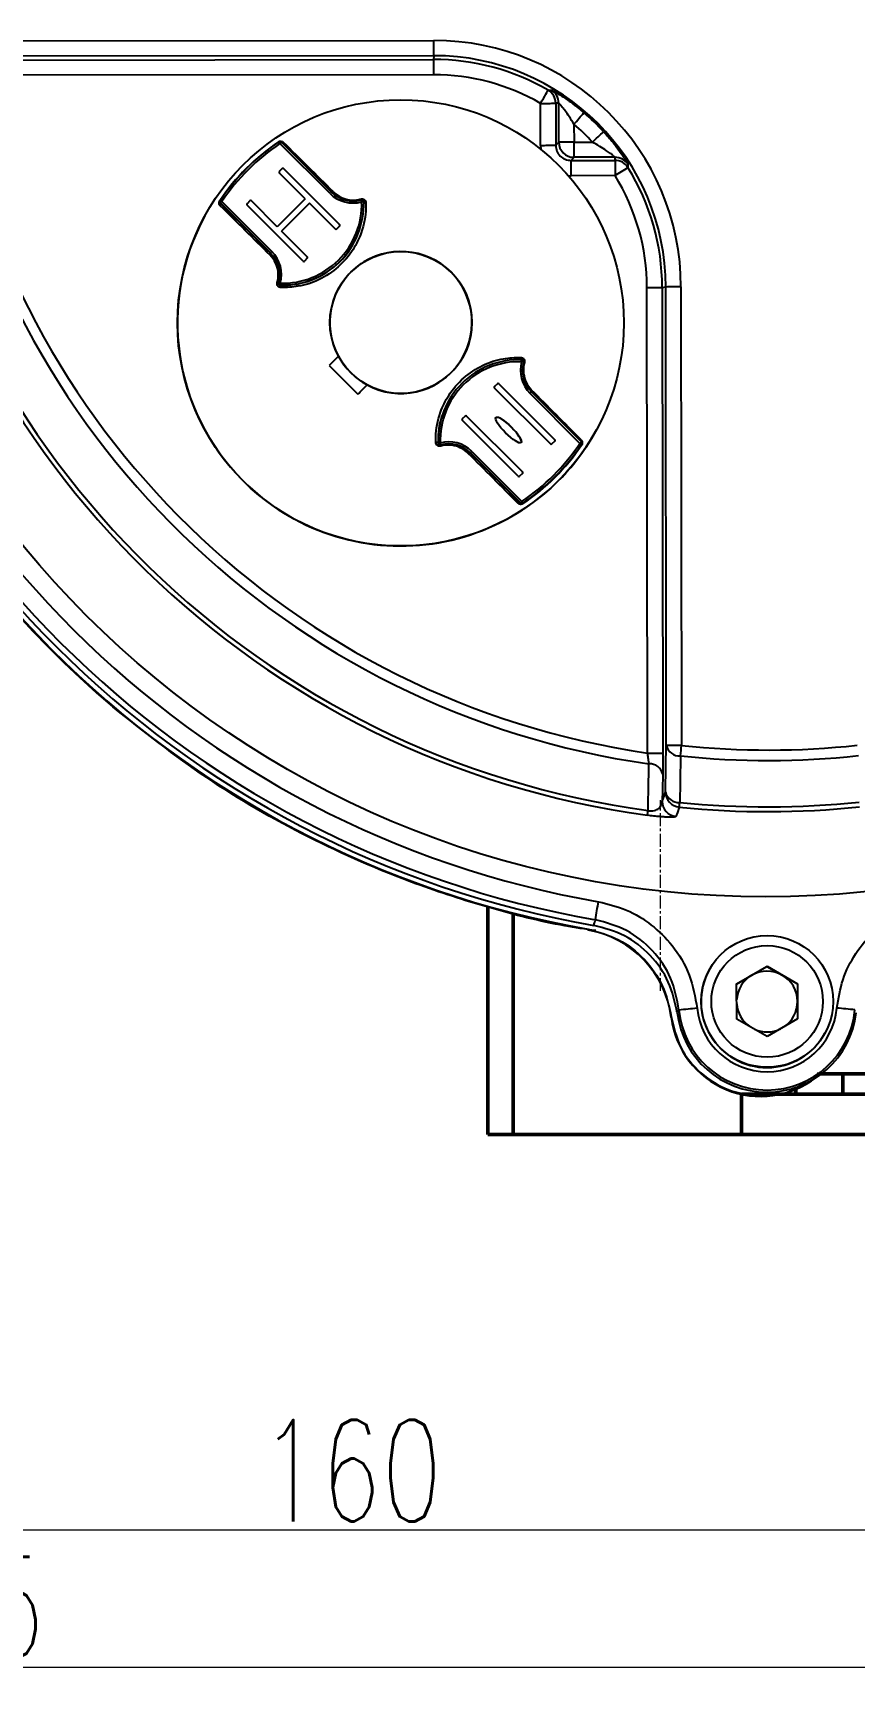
# Model space of a CAD drawing. Header units: millimetres. Extents: x 2462 to 4142, y 835 to 2023.
# Drawn here: x 2954.3 to 3035.3, y 1576.5 to 1739.3 of the extents above; entities that cross this region are included whole.
import ezdxf

# ---------------------------------------------------------------- set-up
doc = ezdxf.new("R2010")
doc.units = ezdxf.units.MM
doc.linetypes.add('CENTERX2', pattern=[20.32, 12.7, -2.54, 2.54, -2.54])
doc.layers.add('标注', color=3, linetype='Continuous', lineweight=13)
doc.styles.add('SLDTEXTSTYLE1', font='txt.shx', dxfattribs={"width": 0.7, "bigfont": 'gbcbig.shx'})
doc.dimstyles.new('SLDDIMSTYLE12$0', dxfattribs={"dimtxt": 12, "dimasz": 10, "dimexe": 0, "dimexo": 0.0625, "dimgap": 0.875, "dimtad": 1, "dimdec": 1, "dimlfac": 1.8, "dimrnd": 1e-09, "dimzin": 12, "dimdsep": 46, "dimtxsty": 'SLDTEXTSTYLE1', "dimcen": 0.09, "dimdle": 8.16, "dimclrd": 3, "dimclre": 3, "dimadec": 0, "dimazin": 3, "dimtfac": 1, "dimtdec": 1, "dimtofl": 0, "dimtmove": 0, "dimatfit": 3, "dimfxl": 0, "dimfrac": 2, "dimtolj": 1, "dimlwd": 5, "dimlwe": 5, "dimarcsym": 0})

# ---------------------------------------------------------------- blocks, each defined once
blk = doc.blocks.new('*D27')
at = {"layer": 'Defpoints', "color": 0, "transparency": 16777216}
for p in [(2825.87, 1725.76), (3069.14, 1591.68), (3069.14, 1578.14)]:
    blk.add_point(p, dxfattribs=at)
at = {"layer": '标注', "color": 3, "lineweight": 5, "transparency": 16777216}
blk.add_line((2825.87, 1725.7), (2825.87, 1578.14), dxfattribs=at)
at = {"layer": '标注', "color": 3, "linetype": 'Continuous', "lineweight": 5, "transparency": 16777216}
for p, q in [((3069.14, 1591.62), (3069.14, 1578.14)), ((2835.87, 1578.14), (3059.14, 1578.14))]:
    blk.add_line(p, q, dxfattribs=at)
at = {"layer": '标注', "color": 3, "transparency": 16777216}
for points in [[(2835.87, 1579.81), (2835.87, 1576.48), (2825.87, 1578.14)], [(3059.14, 1579.81), (3059.14, 1576.48), (3069.14, 1578.14)]]:
    blk.add_solid(points, dxfattribs=at)
at = {"layer": '标注', "color": 0, "transparency": 16777216, "insert": (2946.44, 1584.02), "char_height": 10, "attachment_point": 5, "style": 'SLDTEXTSTYLE1'}
blk.add_mtext('\\A1;245', dxfattribs=at)
blk = doc.blocks.new('*D28')
at = {"layer": 'Defpoints', "color": 0, "transparency": 16777216}
for p in [(3069.18, 1643.32), (2902.09, 1619.41), (2902.09, 1591.63)]:
    blk.add_point(p, dxfattribs=at)
at = {"layer": '标注', "color": 3, "lineweight": 5, "transparency": 16777216}
blk.add_line((3069.18, 1643.26), (3069.18, 1591.63), dxfattribs=at)
at = {"layer": '标注', "color": 3, "linetype": 'Continuous', "lineweight": 5, "transparency": 16777216}
for p, q in [((2902.09, 1619.35), (2902.09, 1591.63)), ((3059.18, 1591.63), (2912.09, 1591.63))]:
    blk.add_line(p, q, dxfattribs=at)
at = {"layer": '标注', "color": 3, "transparency": 16777216}
for points in [[(2912.09, 1593.3), (2912.09, 1589.96), (2902.09, 1591.63)], [(3059.18, 1593.3), (3059.18, 1589.96), (3069.18, 1591.63)]]:
    blk.add_solid(points, dxfattribs=at)
at = {"layer": '标注', "color": 0, "transparency": 16777216, "insert": (2985.64, 1597.51), "char_height": 10, "attachment_point": 5, "style": 'SLDTEXTSTYLE1'}
blk.add_mtext('\\A1;160', dxfattribs=at)

msp = doc.modelspace()

# ---------------------------------------------------------------- linework, layer by layer
at = {"color": 7, "linetype": 'Continuous', "lineweight": 25}
for p, q in [((2946.821, 1738.499), (2993.795, 1738.559)), ((2946.185, 1736.622), (2993.764, 1736.682)), ((2993.795, 1737.054), (2946.82, 1736.994)), ((2993.795, 1737.054), (2993.764, 1736.682)), ((2993.763, 1735.178), (2946.184, 1735.117)), ((3004.324, 1728.213), (3004.318, 1732.352)), ((3005.82, 1732.359), (3005.825, 1728.22)), ((3006.122, 1728.529), (3006.117, 1732.382)), ((3007.621, 1730.293), (3007.623, 1728.535)), ((2978.492, 1728.541), (2978.49, 1728.544)), ((2983.57, 1723.465), (2978.637, 1728.398)), ((2978.778, 1728.539), (2983.711, 1723.606)), ((3005.825, 1728.22), (3006.122, 1728.529)), ((3007.623, 1728.535), (3009.438, 1728.537)), ((2978.857, 1725.915), (2978.574, 1725.632)), ((2978.857, 1725.914), (2978.574, 1725.631)), ((2978.857, 1725.914), (2978.857, 1725.915)), ((2978.998, 1725.914), (2978.999, 1725.915)), ((2984.514, 1720.399), (2978.998, 1725.914)), ((2984.514, 1720.4), (2978.999, 1725.915)), ((3007.623, 1727.031), (3007.326, 1726.723)), ((3007.326, 1726.723), (3011.665, 1726.728)), ((3011.668, 1727.037), (3007.623, 1727.031)), ((2978.574, 1725.631), (2978.574, 1725.632)), ((2981.12, 1722.945), (2978.574, 1725.491)), ((3011.664, 1725.225), (3007.326, 1725.219)), ((2972.734, 1722.766), (2972.713, 1722.727)), ((2972.744, 1722.782), (2972.734, 1722.766)), ((2972.91, 1722.67), (2977.842, 1717.738)), ((2975.675, 1722.732), (2975.392, 1722.449)), ((2975.675, 1722.733), (2975.393, 1722.45)), ((2975.675, 1722.732), (2975.675, 1722.733)), ((2975.816, 1722.732), (2975.817, 1722.733)), ((2978.362, 1720.186), (2975.816, 1722.732)), ((2978.362, 1720.187), (2975.817, 1722.733)), ((2981.12, 1722.945), (2978.362, 1720.187)), ((2981.12, 1722.944), (2978.362, 1720.186)), ((2981.12, 1722.944), (2981.12, 1722.945)), ((2971.233, 1721.258), (2971.232, 1721.256)), ((2972.768, 1722.528), (2972.748, 1722.491)), ((2977.7, 1717.596), (2972.768, 1722.528)), ((2975.392, 1722.449), (2975.393, 1722.45)), ((2980.908, 1716.793), (2975.393, 1722.309)), ((2981.544, 1722.521), (2978.787, 1719.763)), ((2984.09, 1719.975), (2981.544, 1722.521)), ((2978.362, 1720.186), (2978.362, 1720.187)), ((2978.786, 1719.762), (2978.787, 1719.763)), ((2981.332, 1717.217), (2978.786, 1719.762)), ((2981.332, 1717.218), (2978.787, 1719.763)), ((2984.514, 1720.258), (2984.231, 1719.975)), ((2984.514, 1720.399), (2984.514, 1720.4)), ((2985.91, 1718.573), (2985.912, 1718.577)), ((2977.693, 1717.583), (2977.7, 1717.596)), ((2981.332, 1717.076), (2981.049, 1716.793)), ((2981.332, 1717.217), (2981.332, 1717.218)), ((2978.464, 1714.662), (2978.47, 1714.671)), ((2978.656, 1714.418), (2978.652, 1714.409)), ((2984.416, 1714.103), (2984.415, 1714.1)), ((3014.875, 1668.278), (3014.816, 1714.179)), ((3016.318, 1714.185), (3016.665, 1714.243)), ((3016.318, 1714.185), (3016.377, 1668.285)), ((3016.722, 1669.027), (3016.665, 1714.243)), ((3018.167, 1714.249), (3018.225, 1669.034)), ((2984.4, 1707.412), (2983.484, 1706.496)), ((2984.399, 1707.413), (2984.401, 1707.416)), ((2996.699, 1707.384), (2996.701, 1707.387)), ((3000.07, 1704.701), (2999.787, 1704.418)), ((3000.071, 1704.702), (2999.788, 1704.419)), ((3000.07, 1704.701), (3000.071, 1704.702)), ((3000.211, 1704.701), (3000.212, 1704.702)), ((3005.727, 1699.185), (3000.211, 1704.701)), ((3005.727, 1699.186), (3000.212, 1704.702)), ((2999.787, 1704.418), (2999.788, 1704.419)), ((3005.303, 1698.762), (2999.788, 1704.278)), ((3008.21, 1698.825), (3003.278, 1703.757)), ((3003.419, 1703.898), (3008.351, 1698.966)), ((2995.207, 1702.917), (2995.205, 1702.914)), ((2996.888, 1701.519), (2996.605, 1701.236)), ((2996.889, 1701.52), (2996.606, 1701.237)), ((2996.888, 1701.519), (2996.889, 1701.52)), ((3002.545, 1696.004), (2997.03, 1701.52)), ((2997.03, 1701.519), (2997.03, 1701.52)), ((3002.545, 1696.003), (2997.03, 1701.519)), ((2996.605, 1701.236), (2996.606, 1701.237)), ((3002.121, 1695.58), (2996.606, 1701.096)), ((3009.84, 1700.151), (3009.841, 1700.152)), ((2994.226, 1698.835), (2994.23, 1698.844)), ((2994.484, 1698.657), (2994.479, 1698.647)), ((3005.727, 1699.045), (3005.445, 1698.762)), ((3005.727, 1699.185), (3005.727, 1699.186)), ((3008.355, 1698.674), (3008.376, 1698.712)), ((3008.364, 1698.69), (3008.386, 1698.728)), ((3008.376, 1698.712), (3008.386, 1698.728)), ((2997.401, 1697.875), (2997.408, 1697.888)), ((3002.341, 1692.955), (2997.408, 1697.888)), ((2997.55, 1698.03), (3002.483, 1693.097)), ((3002.545, 1695.863), (3002.263, 1695.58)), ((3002.545, 1696.003), (3002.545, 1696.004)), ((3002.321, 1692.918), (3002.341, 1692.955)), ((3002.594, 1692.931), (3002.573, 1692.892)), ((3009.02, 1650.827), (3009.02, 1650.905)), ((3020.955, 1646.907), (3020.943, 1646.885)), ((3023.654, 1645.515), (3026.649, 1647.256)), ((3023.654, 1645.506), (3025.145, 1646.373)), ((3025.145, 1646.373), (3026.642, 1647.243)), ((3026.642, 1647.243), (3026.649, 1647.256)), ((3026.642, 1647.243), (3028.145, 1646.382)), ((3026.649, 1647.256), (3029.654, 1645.533)), ((3028.145, 1646.382), (3029.647, 1645.521)), ((3023.665, 1642.051), (3023.654, 1645.515)), ((3029.647, 1645.521), (3029.654, 1645.533)), ((3029.647, 1645.521), (3029.653, 1643.789)), ((3029.654, 1645.533), (3029.665, 1642.069)), ((3029.653, 1643.789), (3029.658, 1642.065)), ((3017.204, 1642.296), (3017.204, 1642.217)), ((3026.671, 1640.328), (3023.665, 1642.051)), ((3029.665, 1642.069), (3026.671, 1640.328)), ((3032.349, 1640.649), (3032.361, 1640.671))]:
    msp.add_line(p, q, dxfattribs=at)
at = {"color": 1, "linetype": 'CENTERX2', "lineweight": 18, "ltscale": 0.1}
msp.add_line((3016.136, 1644.826), (3016.136, 1663.649), dxfattribs=at)
at = {"lineweight": 50}
for p, q in [((2999.136, 1630.649), (2999.136, 1653.178)), ((3001.636, 1630.649), (3001.636, 1652.502)), ((3031.673, 1636.649), (3031.636, 1636.649)), ((3058.236, 1636.649), (3032.002, 1636.649)), ((3034.136, 1634.649), (3034.136, 1636.649)), ((3024.136, 1630.649), (3024.136, 1634.649)), ((3029.033, 1634.649), (3024.136, 1634.649)), ((3058.236, 1634.649), (3029.033, 1634.649)), ((3029.482, 1634.649), (3029.482, 1635.113)), ((3139.136, 1630.649), (2999.136, 1630.649))]:
    msp.add_line(p, q, dxfattribs=at)
at = {"color": 7, "linetype": 'Continuous', "lineweight": 25, "flags": 128}
for points in [[(3004.318, 1732.352), (3004.463, 1732.603), (3004.603, 1732.844), (3004.732, 1733.067), (3004.846, 1733.264), (3004.939, 1733.426), (3005.01, 1733.548), (3005.055, 1733.625), (3005.072, 1733.655)], [(2978.574, 1725.631), (2978.562, 1725.616), (2978.557, 1725.608)], [(2975.392, 1722.449), (2975.38, 1722.434), (2975.375, 1722.426)], [(2977.693, 1717.583), (2977.705, 1717.566), (2977.712, 1717.546), (2977.715, 1717.523), (2977.712, 1717.498), (2977.705, 1717.47), (2977.693, 1717.442), (2977.677, 1717.414), (2977.657, 1717.386)], [(2978.742, 1714.181), (2978.744, 1714.223), (2978.741, 1714.265), (2978.734, 1714.304), (2978.723, 1714.339), (2978.709, 1714.368), (2978.691, 1714.39), (2978.672, 1714.404), (2978.652, 1714.409)], [(2984.401, 1707.416), (2984.286, 1707.301), (2984.171, 1707.186), (2984.056, 1707.071), (2983.942, 1706.957), (2983.828, 1706.842), (2983.714, 1706.728), (2983.6, 1706.615), (2983.487, 1706.501)], [(2983.487, 1706.501), (2983.84, 1706.148), (2984.193, 1705.795), (2984.547, 1705.441), (2984.901, 1705.087), (2985.255, 1704.733), (2985.609, 1704.379), (2985.962, 1704.026), (2986.315, 1703.673)], [(2986.315, 1703.673), (2986.429, 1703.786), (2986.542, 1703.9), (2986.656, 1704.014), (2986.77, 1704.128), (2986.885, 1704.243), (2986.999, 1704.357), (2987.114, 1704.472), (2987.229, 1704.587)], [(2999.787, 1704.418), (2999.775, 1704.403), (2999.77, 1704.395)], [(2996.605, 1701.236), (2996.593, 1701.221), (2996.588, 1701.213)], [(2994.226, 1698.835), (2994.221, 1698.856), (2994.207, 1698.875), (2994.185, 1698.892), (2994.156, 1698.906), (2994.121, 1698.917), (2994.081, 1698.924), (2994.04, 1698.927), (2993.997, 1698.925)], [(2997.205, 1697.838), (2997.233, 1697.858), (2997.261, 1697.874), (2997.289, 1697.886), (2997.316, 1697.893), (2997.342, 1697.896), (2997.365, 1697.894), (2997.385, 1697.886), (2997.401, 1697.875)], [(3016.645, 1664.44), (3016.689, 1667.009), (3016.722, 1669.027)], [(3018.115, 1668.006), (3018.074, 1665.437), (3018.042, 1663.418)], [(3016.364, 1666.197), (3016.339, 1664.697), (3016.319, 1663.518)], [(3016.319, 1663.518), (3016.502, 1664.034), (3016.645, 1664.44)], [(3017.994, 1662.952), (3017.809, 1662.435), (3017.664, 1662.03)]]:
    msp.add_lwpolyline(points, dxfattribs=at)
at = {"color": 7, "linetype": 'Continuous', "lineweight": 25}
for centre, radius in [((3026.511, 1748.766), 94.663), ((2990.537, 1710.705), 22), ((2990.559, 1710.745), 7), ((3026.658, 1643.789), 6.5), ((3026.66, 1643.792), 5.5)]:
    msp.add_circle(centre, radius, dxfattribs=at)
for centre, radius, start, end in [((3026.772, 1749.242), 86.736, 352.83814, 187.30792), ((3026.773, 1749.245), 86.27, 352.83813, 187.30793), ((3026.781, 1749.258), 81.714, 352.48125, 187.66482), ((3026.781, 1749.26), 80.681, 352.48124, 187.66483), ((2993.826, 1714.218), 24.341, 0.07349, 90.07308), ((2764.65, 1737.9), 229.146, 359.78854, 0.16471), ((3222.908, 1735.837), 229.146, 179.78854, 180.16471), ((2993.793, 1714.156), 22.526, 59.952, 90.07302), ((2993.824, 1714.213), 22.841, 0.07349, 90.07308), ((3026.736, 1749.177), 87.837, 189.2274, 262.22982), ((3026.738, 1749.18), 87.371, 189.2274, 262.22982), ((3026.745, 1749.193), 82.815, 189.67715, 261.85282), ((3026.746, 1749.195), 81.782, 189.91182, 261.65393), ((2993.79, 1714.152), 21.026, 59.952, 90.07302), ((3004.51, 1862.334), 129.982, 269.91566, 270.57756), ((3004.32, 1732.357), 1.5, 0.06713, 59.90679), ((3004.617, 1732.38), 1.5, 0.06631, 59.24117), ((3026.233, 1748.303), 98.999, 189.66157, 229.67541), ((3026.233, 1748.397), 99, 189.79776, 259.98721), ((3026.491, 1748.729), 98.897, 189.98805, 260.15852), ((3026.509, 1748.762), 98.358, 189.97103, 260.17554), ((3026.512, 1748.767), 96.56, 189.97103, 260.17554), ((2603.464, 2077.354), 532.723, 319.34642, 319.50828), ((2993.812, 1714.191), 22.718, 42.55972, 49.38586), ((2993.809, 1714.186), 21.218, 42.55972, 49.38586), ((2778.009, 1981.112), 342.568, 312.49839, 312.75007), ((2990.538, 1710.708), 21.524, 124.03884, 145.96096), ((2990.559, 1710.747), 21.5, 124.03884, 145.96096), ((2990.56, 1710.748), 21.3, 124.03884, 145.96096), ((2978.637, 1728.397), 0.2, 45.00002, 124.03871), ((2965.678, 1719.704), 15.606, 33.85537, 34.58847), ((3013.302, 1693.804), 48.973, 134.82535, 135.05853), ((2978.87, 1728.662), 0.205, 267.13168, 306.91627), ((1475.243, 208.614), 2138.062, 45.120496, 45.305718), ((3004.515, 1858.195), 129.982, 269.91566, 270.57756), ((3007.432, 1598.553), 129.982, 89.91566, 90.57756), ((3007.623, 1728.533), 1.501, 180.16171, 269.98486), ((2769.402, 1727.874), 238.223, 359.79747, 0.15912), ((2978.928, 1725.844), 0.1, 44.99998, 134.99971), ((2978.928, 1725.843), 0.1, 44.99998, 134.99971), ((3245.547, 1725.881), 238.223, 179.79747, 180.15912), ((3249.886, 1725.886), 238.223, 179.79747, 180.15912), ((2894.383, 1915.245), 223.3, 301.68311, 302.06911), ((3011.667, 1725.228), 1.5, 31.82221, 90.08233), ((3011.67, 1725.536), 1.5, 32.48841, 90.08317), ((2993.793, 1714.157), 22.526, 0.07337, 31.77721), ((2978.645, 1725.561), 0.1, 135.00002, 225.00029), ((2993.79, 1714.152), 21.026, 0.07337, 31.77721), ((2973.441, 1723.857), 1.326, 236.12682, 237.13736), ((2972.909, 1722.67), 0.2, 151.33664, 225.00025), ((2965.034, 1711.1), 13.996, 55.75631, 56.57477), ((3008.393, 1687.117), 50.231, 134.943, 135.17192), ((2975.746, 1722.662), 0.1, 44.99998, 134.99971), ((2975.746, 1722.661), 0.1, 44.99998, 134.99971), ((2978.892, 1722.414), 8, 268.30908, 1.69072), ((2978.893, 1722.415), 7.8, 268.30908, 1.69072), ((3018.235, 1688.871), 48.973, 134.82535, 135.05853), ((2985.832, 1725.728), 3.2, 225.00007, 285.53072), ((2985.832, 1725.727), 3, 225.00007, 285.53072), ((2983.757, 1723.78), 0.208, 266.71471, 313.23954), ((2984.962, 1722.472), 1.706, 12.30823, 15.2426), ((2986.689, 1722.644), 0.2, 1.69091, 105.53076), ((2967.575, 1717.385), 19.825, 15.3864, 15.96293), ((2987.213, 1706.593), 16.061, 91.15683, 91.86904), ((2986.689, 1722.644), 0.2, 1.69076, 45.0001), ((2987.058, 1722.767), 0.223, 221.23789, 284.04753), ((2990.536, 1710.704), 22, 151.33662, 225.00026), ((1456.722, 190.201), 2155.516, 45.120496, 45.305718), ((2972.611, 1722.371), 0.182, 320.49441, 41.26107), ((1469.001, 202.372), 2138.062, 45.120496, 45.305718), ((2975.463, 1722.379), 0.1, 135.00002, 225.00029), ((2984.161, 1720.046), 0.1, 224.99998, 314.99971), ((2984.443, 1720.329), 0.1, 315.00002, 45.00029), ((2984.443, 1720.328), 0.1, 331.33666, 45.00022), ((3013.325, 1682.184), 50.231, 134.943, 135.17192), ((2975.579, 1715.475), 3.2, 344.46921, 45.00019), ((2990.559, 1710.745), 7, 241.60169, 208.39851), ((2975.579, 1715.474), 3, 344.46921, 45.00019), ((2980.979, 1716.864), 0.1, 224.99998, 314.99971), ((2981.262, 1717.147), 0.1, 315.00002, 45.00029), ((2981.261, 1717.146), 0.1, 331.33666, 45.00022), ((2978.55, 1715.266), 0.611, 252.95968, 261.95729), ((2978.662, 1714.618), 0.2, 164.46935, 268.30936), ((2974.767, 1700.787), 14.37, 74.2697, 75.06781), ((2947.552, 1715.486), 31.123, 358.03202, 358.40139), ((3015.023, 1839.191), 125.013, 269.90539, 270.59394), ((3017.96, 1589.236), 125.013, 89.90539, 90.59394), ((2990.557, 1710.742), 7, 208.40897, 241.60156), ((3002.227, 1699.08), 8, 88.30908, 181.69072), ((3002.227, 1699.08), 7.8, 88.30908, 181.69072), ((3005.54, 1706.02), 3.2, 164.46921, 225.00019), ((3002.619, 1707.249), 0.256, 169.61423, 222.27228), ((2972.074, 1707.824), 30.399, 358.2151, 358.59086), ((2998.681, 1693.101), 14.284, 73.86802, 74.66962), ((3002.457, 1706.876), 0.2, 45.0001, 88.30925), ((3002.457, 1706.876), 0.2, 344.46935, 88.30936), ((3005.54, 1706.019), 3, 164.46921, 225.00019), ((3002.51, 1706.034), 0.791, 73.29316, 80.21487), ((3000.141, 1704.63), 0.1, 44.99998, 134.99971), ((3000.141, 1704.631), 0.1, 44.99998, 134.99971), ((2999.858, 1704.348), 0.1, 135.00002, 225.00029), ((3037.943, 1669.163), 48.973, 134.82535, 135.05853), ((3003.599, 1703.938), 0.208, 136.72384, 183.27091), ((1478.374, 185.395), 2152.267, 44.695355, 44.879755), ((2996.959, 1701.448), 0.1, 44.99998, 134.99971), ((2996.959, 1701.449), 0.1, 44.99998, 134.99971), ((2990.536, 1710.704), 22, 224.99991, 331.33627), ((2996.676, 1701.166), 0.1, 135.00002, 225.00029), ((2994.861, 1682.579), 16.276, 91.51466, 92.21997), ((2994.43, 1698.85), 0.2, 181.69091, 285.53076), ((2995.287, 1695.767), 3.2, 45.00007, 105.53072), ((2974.978, 1693.392), 20.204, 15.10406, 15.67269), ((2995.111, 1698.74), 0.639, 188.33812, 196.96504), ((2995.287, 1695.766), 3, 45.00007, 105.53072), ((2990.56, 1710.747), 21.3, 304.03884, 325.96096), ((2990.539, 1710.708), 21.5, 304.03884, 325.96096), ((2990.539, 1710.708), 21.524, 304.03884, 325.96096), ((2990.56, 1710.747), 21.5, 304.03884, 325.96096), ((3005.374, 1698.833), 0.1, 224.99998, 314.99971), ((3005.657, 1699.116), 0.1, 315.00002, 45.00029), ((3005.656, 1699.115), 0.1, 331.33666, 45.00022), ((3042.875, 1664.231), 48.973, 134.82535, 135.05853), ((3000.398, 1687.17), 14.031, 55.34818, 56.16516), ((3008.49, 1699.041), 0.204, 142.91842, 182.97682), ((3008.21, 1698.824), 0.2, 331.33664, 45.00025), ((3008.742, 1699.209), 0.661, 234.10314, 236.21317), ((1472.132, 179.152), 2152.267, 44.695355, 44.879755), ((1459.878, 166.792), 2169.837, 44.695355, 44.879755), ((3033.033, 1662.476), 50.231, 134.943, 135.17192), ((3002.192, 1695.651), 0.1, 224.99998, 314.99971), ((3002.475, 1695.934), 0.1, 315.00002, 45.00029), ((3002.474, 1695.933), 0.1, 331.33666, 45.00022), ((3002.201, 1692.781), 0.182, 48.77076, 129.54207), ((3037.966, 1657.544), 50.231, 134.943, 135.17192), ((3002.482, 1693.097), 0.2, 225.00002, 304.03871), ((2989.422, 1684.214), 15.796, 33.49364, 34.2203), ((3003.21, 1693.296), 0.754, 212.39658, 214.25577), ((3018.018, 1544.021), 125.013, 89.90539, 90.59394), ((3018.006, 1669.318), 1.316, 192.75198, 274.70891), ((2186.417, 1757.693), 836.52, 353.845189, 353.916003), ((3026.782, 1749.26), 80.682, 263.91174, 276.23432), ((3015.081, 1793.291), 125.013, 269.90539, 270.59394), ((3015.093, 1665.915), 1.302, 12.53255, 93.70594), ((3026.781, 1749.259), 81.714, 263.91174, 276.23432), ((3017.931, 1664.732), 1.318, 192.78342, 274.84583), ((3018.146, 1664.444), 1.5, 180.17186, 264.18048), ((2943.28, 1672.351), 72.304, 351.88658, 352.25807), ((3017.82, 1663.522), 1.5, 180.17168, 264.0429), ((2952.012, 1670.099), 66.368, 353.81743, 354.2221), ((3026.772, 1749.242), 86.736, 264.19127, 275.9548), ((3026.774, 1749.246), 86.271, 264.19127, 275.9548), ((2574.07, 1728.694), 442.382, 349.99623, 350.22979), ((3007.281, 1640.979), 10, 7.11201, 79.98721), ((3026.646, 1643.767), 6.5, 151.33681, 270.18006), ((3026.653, 1643.779), 3, 120.17983, 176.28902), ((3026.653, 1643.779), 3, 60.17996, 120.17977), ((3026.653, 1643.779), 3, 0.18027, 60.1801), ((3034.421, 1484.756), 159.032, 95.28755, 95.93724), ((3026.643, 1643.761), 8.712, 185.44582, 354.70024), ((3026.646, 1643.767), 6.912, 185.44581, 354.70025), ((3026.653, 1643.779), 3, 184.0714, 234.57725), ((3026.653, 1643.779), 3, 304.20958, 0.18019), ((3020.88, 1502.011), 141.683, 84.15152, 84.87832), ((3026.036, 1643.319), 8.9, 187.11215, 307.90788), ((3026.625, 1643.729), 8.89, 186.98978, 353.15629), ((3026.653, 1643.779), 3, 245.78281, 296.15006), ((3026.646, 1643.767), 6.5, 270.17977, 331.33646)]:
    msp.add_arc(centre, radius, start, end, dxfattribs=at)
for centre, major_axis, ratio, start_param, end_param in [((3005.785, 1714.167), (21.567, 5.576), 0.8075751, 1.3498967, 1.3633758), ((3007.325, 1728.221), (2.124, 2.124), 0.9987882, 2.3582273, 2.4867184), ((2993.742, 1725.921), (2.699, 22.426), 0.7902591, 4.8430733, 4.8567802), ((3007.325, 1728.221), (2.124, 2.124), 0.9987882, 3.8391022, 3.9278057), ((3001.166, 1700.14), (1.237, -1.237), 0.2285702, 6.2831845, 9.4887697)]:
    msp.add_ellipse(centre, major_axis=major_axis, ratio=ratio, start_param=start_param, end_param=end_param, dxfattribs=at)
msp.add_ellipse((3001.167, 1700.141), major_axis=(1.237, -1.237), ratio=0.2285702, dxfattribs=at)
for points, knots in [([(3005.072, 1733.655), (3005.13, 1733.658), (3005.234, 1733.663), (3005.338, 1733.668), (3005.384, 1733.67)], [0, 0, 0, 0, 0.56, 1, 1, 1, 1]), ([(3005.384, 1733.67), (3005.408, 1733.661), (3005.457, 1733.643), (3005.727, 1733.494), (3006.094, 1733.277), (3006.681, 1732.904), (3007.546, 1732.306), (3008.238, 1731.735), (3008.6, 1731.436)], [0, 0, 0, 0, 0.12205466, 0.24949049, 0.37396694, 0.50097881, 0.73949032, 1, 1, 1, 1]), ([(3007.621, 1730.293), (3007.466, 1730.55), (3007.186, 1731.011), (3006.796, 1731.569), (3006.502, 1731.95), (3006.297, 1732.195), (3006.155, 1732.353), (3006.129, 1732.373), (3006.117, 1732.382)], [0, 0, 0, 0, 0.2770528, 0.4991542, 0.6476515, 0.7772617, 0.8925679, 1, 1, 1, 1]), ([(3010.545, 1729.556), (3010.861, 1729.199), (3011.464, 1728.515), (3012.104, 1727.652), (3012.507, 1727.062), (3012.745, 1726.688), (3012.906, 1726.416), (3012.926, 1726.366), (3012.936, 1726.342)], [0, 0, 0, 0, 0.26143, 0.4994924, 0.6279885, 0.7500278, 0.8766805, 1, 1, 1, 1]), ([(2978.49, 1728.544), (2978.51, 1728.556), (2978.555, 1728.583), (2978.639, 1728.609), (2978.757, 1728.618), (2978.887, 1728.584), (2978.957, 1728.527), (2978.994, 1728.498)], [0, 0, 0, 0, 0.0853698, 0.1907986, 0.3564235, 0.6664713, 1, 1, 1, 1]), ([(3005.825, 1728.22), (3005.848, 1728.023), (3005.893, 1727.63), (3006.24, 1727.135), (3006.736, 1726.789), (3007.13, 1726.745), (3007.326, 1726.723)], [0, 0, 0, 0, 0.250154, 0.5, 0.749846, 1, 1, 1, 1]), ([(3011.668, 1727.037), (3011.657, 1727.049), (3011.635, 1727.076), (3011.462, 1727.221), (3011.195, 1727.428), (3010.56, 1727.888), (3009.925, 1728.256), (3009.438, 1728.537)], [0, 0, 0, 0, 0.1054309, 0.2197764, 0.3500255, 0.5009739, 1, 1, 1, 1]), ([(3012.936, 1726.342), (3012.937, 1726.282), (3012.94, 1726.174), (3012.941, 1726.066), (3012.942, 1726.019)], [0, 0, 0, 0, 0.56, 1, 1, 1, 1]), ([(2972.751, 1722.255), (2972.708, 1722.31), (2972.643, 1722.393), (2972.629, 1722.549), (2972.649, 1722.651), (2972.674, 1722.712), (2972.696, 1722.746), (2972.702, 1722.756)], [0, 0, 0, 0, 0.4935098, 0.7465115, 0.851032, 0.9564885, 1, 1, 1, 1]), ([(2972.722, 1722.743), (2972.719, 1722.738), (2972.712, 1722.727), (2972.703, 1722.708), (2972.694, 1722.683), (2972.685, 1722.635), (2972.695, 1722.558), (2972.726, 1722.518), (2972.748, 1722.491)], [0, 0, 0, 0, 0.0275852, 0.0617297, 0.104186, 0.1954073, 0.4521438, 1, 1, 1, 1]), ([(2983.899, 1723.629), (2984.146, 1723.425), (2984.591, 1723.058), (2985.492, 1722.798), (2986.179, 1722.811), (2986.543, 1722.903), (2986.609, 1722.92)], [0, 0, 0, 0, 0.3569261, 0.6455881, 0.9359573, 1, 1, 1, 1]), ([(2986.609, 1722.92), (2986.649, 1722.927), (2986.728, 1722.942), (2986.847, 1722.918), (2986.956, 1722.861), (2987.048, 1722.768), (2987.101, 1722.658), (2987.109, 1722.58), (2987.112, 1722.551)], [0, 0, 0, 0, 0.1540842, 0.3077863, 0.4712038, 0.6571656, 0.8674974, 1, 1, 1, 1]), ([(2987.112, 1722.551), (2987.114, 1722.373), (2987.123, 1721.416), (2986.827, 1719.815), (2985.856, 1717.801), (2984.441, 1716.139), (2982.53, 1714.886), (2980.547, 1714.236), (2979.305, 1714.198), (2978.742, 1714.181)], [0, 0, 0, 0, 0.0439371, 0.236293, 0.3728219, 0.5357282, 0.69861, 0.8632007, 1, 1, 1, 1]), ([(2978.652, 1714.409), (2979.205, 1714.426), (2980.423, 1714.464), (2982.382, 1715.1), (2984.234, 1716.342), (2985.419, 1717.612), (2985.796, 1718.429), (2985.871, 1718.592)], [0, 0, 0, 0, 0.20546712, 0.45207555, 0.69563382, 0.93912655, 1, 1, 1, 1]), ([(2978.371, 1714.682), (2978.388, 1714.748), (2978.48, 1715.112), (2978.492, 1715.799), (2978.231, 1716.697), (2977.861, 1717.141), (2977.657, 1717.386)], [0, 0, 0, 0, 0.06404267, 0.35441194, 0.64307395, 1, 1, 1, 1]), ([(2977.693, 1717.583), (2977.914, 1717.317), (2978.315, 1716.834), (2978.595, 1715.864), (2978.582, 1715.125), (2978.482, 1714.733), (2978.464, 1714.662)], [0, 0, 0, 0, 0.3540546, 0.64277104, 0.9353249, 1, 1, 1, 1]), ([(2978.742, 1714.181), (2978.684, 1714.19), (2978.574, 1714.207), (2978.445, 1714.311), (2978.372, 1714.44), (2978.349, 1714.571), (2978.364, 1714.647), (2978.371, 1714.682)], [0, 0, 0, 0, 0.257956, 0.4849143, 0.7035846, 0.8642778, 1, 1, 1, 1]), ([(2978.464, 1714.662), (2978.461, 1714.644), (2978.453, 1714.603), (2978.466, 1714.536), (2978.504, 1714.473), (2978.568, 1714.422), (2978.622, 1714.414), (2978.652, 1714.409)], [0, 0, 0, 0, 0.11321608, 0.25761818, 0.47541861, 0.71851805, 1, 1, 1, 1]), ([(2993.997, 1698.925), (2993.996, 1699.104), (2993.988, 1700.064), (2994.286, 1701.669), (2995.259, 1703.687), (2996.675, 1705.349), (2998.585, 1706.6), (3000.566, 1707.246), (3001.805, 1707.28), (3002.367, 1707.295)], [0, 0, 0, 0, 0.04393713, 0.23629304, 0.37282189, 0.53572822, 0.69861004, 0.86320068, 1, 1, 1, 1]), ([(3002.367, 1707.295), (3002.426, 1707.286), (3002.535, 1707.268), (3002.664, 1707.163), (3002.736, 1707.034), (3002.759, 1706.903), (3002.744, 1706.826), (3002.737, 1706.791)], [0, 0, 0, 0, 0.257956, 0.4849143, 0.7035846, 0.8642778, 1, 1, 1, 1]), ([(3002.737, 1706.791), (3002.721, 1706.725), (3002.628, 1706.361), (3002.616, 1705.674), (3002.876, 1704.773), (3003.244, 1704.327), (3003.448, 1704.08)], [0, 0, 0, 0, 0.0640427, 0.3544119, 0.6430739, 1, 1, 1, 1]), ([(2995.244, 1702.895), (2995.042, 1702.516), (2994.433, 1701.375), (2994.219, 1699.953), (2994.225, 1699.011), (2994.226, 1698.835)], [0, 0, 0, 0, 0.2880106, 0.8674013, 1, 1, 1, 1]), ([(2994.5, 1698.554), (2994.46, 1698.546), (2994.38, 1698.532), (2994.261, 1698.556), (2994.152, 1698.613), (2994.061, 1698.707), (2994.008, 1698.817), (2994, 1698.895), (2993.997, 1698.925)], [0, 0, 0, 0, 0.15408421, 0.30778627, 0.47120377, 0.6571656, 0.86749743, 1, 1, 1, 1]), ([(2994.226, 1698.835), (2994.227, 1698.82), (2994.231, 1698.78), (2994.257, 1698.726), (2994.302, 1698.679), (2994.356, 1698.649), (2994.401, 1698.64), (2994.441, 1698.64), (2994.462, 1698.644), (2994.479, 1698.647)], [0, 0, 0, 0, 0.14396579, 0.37325789, 0.56953993, 0.7311976, 0.87060558, 0.89142025, 1, 1, 1, 1]), ([(2994.479, 1698.647), (2994.55, 1698.665), (2994.942, 1698.765), (2995.681, 1698.778), (2996.652, 1698.497), (2997.135, 1698.096), (2997.401, 1697.875)], [0, 0, 0, 0, 0.0646751, 0.357229, 0.6459454, 1, 1, 1, 1]), ([(2997.205, 1697.838), (2996.96, 1698.043), (2996.515, 1698.413), (2995.616, 1698.674), (2994.93, 1698.663), (2994.566, 1698.57), (2994.5, 1698.554)], [0, 0, 0, 0, 0.3569261, 0.6455881, 0.9359573, 1, 1, 1, 1]), ([(3008.327, 1699.164), (3008.37, 1699.108), (3008.434, 1699.024), (3008.448, 1698.867), (3008.428, 1698.765), (3008.403, 1698.704), (3008.381, 1698.67), (3008.375, 1698.66)], [0, 0, 0, 0, 0.4935098, 0.7465115, 0.851032, 0.9564885, 1, 1, 1, 1]), ([(3008.355, 1698.674), (3008.358, 1698.679), (3008.365, 1698.69), (3008.37, 1698.7), (3008.373, 1698.706)], [0, 0, 0, 0, 0.4520618, 1, 1, 1, 1]), ([(3002.587, 1692.872), (3002.567, 1692.86), (3002.522, 1692.833), (3002.438, 1692.807), (3002.32, 1692.799), (3002.19, 1692.834), (3002.121, 1692.892), (3002.085, 1692.922)], [0, 0, 0, 0, 0.0853698, 0.1907986, 0.3564235, 0.6664713, 1, 1, 1, 1]), ([(3002.321, 1692.918), (3002.339, 1692.903), (3002.373, 1692.875), (3002.436, 1692.857), (3002.494, 1692.859), (3002.532, 1692.87), (3002.557, 1692.882), (3002.567, 1692.888), (3002.573, 1692.892)], [0, 0, 0, 0, 0.3733801, 0.7042157, 0.8609871, 0.9438936, 0.9669176, 1, 1, 1, 1]), ([(3009.761, 1650.769), (3008.746, 1650.917), (3005.209, 1651.433), (2999.27, 1652.971), (2990.739, 1655.701), (2981.322, 1659.844), (2971.252, 1665.629), (2965.196, 1670.427), (2962.168, 1672.826)], [0, 0, 0, 0, 0.05795747, 0.20191324, 0.34586886, 0.56391292, 0.78195664, 1, 1, 1, 1]), ([(3015.009, 1667.214), (3014.993, 1667.355), (3014.967, 1667.578), (3014.92, 1667.954), (3014.89, 1668.167), (3014.875, 1668.278)], [0, 0, 0, 0, 0.4488466, 0.7117862, 1, 1, 1, 1]), ([(3014.925, 1662.611), (3014.941, 1663.47), (3014.968, 1665.004), (3014.996, 1666.539), (3015.009, 1667.214)], [0, 0, 0, 0, 0.55999994, 1, 1, 1, 1]), ([(3016.377, 1668.285), (3016.377, 1667.852), (3016.376, 1667.077), (3016.368, 1666.467), (3016.364, 1666.197)], [0, 0, 0, 0, 0.5586895, 1, 1, 1, 1]), ([(3014.925, 1662.611), (3014.981, 1662.601), (3015.093, 1662.582), (3015.316, 1662.575), (3015.568, 1662.612), (3015.805, 1662.703), (3016.211, 1662.974), (3016.271, 1663.273), (3016.319, 1663.518)], [0, 0, 0, 0, 0.0472872, 0.0939884, 0.1941558, 0.3091639, 0.4362361, 1, 1, 1, 1]), ([(3017.664, 1662.03), (3017.629, 1662.009), (3017.559, 1661.966), (3017.134, 1661.953), (3016.611, 1661.971), (3016.1, 1662.007), (3015.511, 1662.063), (3015.073, 1662.119), (3014.86, 1662.146)], [0, 0, 0, 0, 0.25083619, 0.49912261, 0.62735457, 0.75134888, 0.87955784, 1, 1, 1, 1]), ([(3010.036, 1653.623), (3010.97, 1653.392), (3012.835, 1652.929), (3015.319, 1651.407), (3017.484, 1649.262), (3019.163, 1646.452), (3019.564, 1644.226), (3019.765, 1643.111)], [0, 0, 0, 0, 0.1872812, 0.3736777, 0.5607984, 0.7799545, 1, 1, 1, 1]), ([(3033.529, 1643.128), (3033.685, 1644.078), (3033.998, 1645.973), (3035.316, 1648.572), (3037.281, 1650.901), (3039.948, 1652.801), (3042.135, 1653.377), (3043.231, 1653.665)], [0, 0, 0, 0, 0.1872716, 0.3736538, 0.5608014, 0.7799695, 1, 1, 1, 1]), ([(3009.588, 1651.288), (3009.613, 1651.392), (3009.657, 1651.579), (3009.705, 1651.765), (3009.726, 1651.847)], [0, 0, 0, 0, 0.56, 1, 1, 1, 1]), ([(3017.801, 1642.647), (3017.573, 1643.693), (3017.118, 1645.78), (3015.236, 1648.427), (3012.689, 1650.445), (3010.622, 1651.006), (3009.588, 1651.288)], [0, 0, 0, 0, 0.25006523, 0.49944561, 0.74938637, 1, 1, 1, 1]), ([(3017.97, 1642.934), (3017.765, 1644.007), (3017.353, 1646.152), (3015.475, 1648.891), (3012.891, 1650.981), (3010.782, 1651.558), (3009.726, 1651.847)], [0, 0, 0, 0, 0.2498556, 0.4996698, 0.7497111, 1, 1, 1, 1]), ([(3017.97, 1642.934), (3017.938, 1642.881), (3017.881, 1642.786), (3017.825, 1642.69), (3017.801, 1642.647)], [0, 0, 0, 0, 0.56, 1, 1, 1, 1]), ([(3017.204, 1642.296), (3017.449, 1641.246), (3017.939, 1639.147), (3020.022, 1636.589), (3022.807, 1634.885), (3026, 1634.336), (3028.725, 1634.681), (3030.036, 1635.559), (3030.456, 1635.839)], [0, 0, 0, 0, 0.1827996, 0.3655991, 0.5483987, 0.7311982, 0.9139978, 1, 1, 1, 1])]:
    msp.add_open_spline(points, degree=3, knots=knots, dxfattribs=at)
msp.add_open_spline([(3009.02, 1650.905), (3010.048, 1650.625), (3012.103, 1650.063), (3014.638, 1648.051), (3016.519, 1645.417), (3016.976, 1643.336), (3017.204, 1642.296)], degree=3, dxfattribs=at)

# ---------------------------------------------------------------- dimensions: what is measured, and where the dimension line sits
at = {"layer": '标注'}
dim = msp.add_linear_dim(base=(3069.136, 1578.143), p1=(2825.874, 1725.765), p2=(3069.136, 1591.684), text='245', dimstyle='SLDDIMSTYLE12$0', override={"dimtxt": 10, "dimtdec": 3, "dimtzin": 0}, dxfattribs=at)
dim.commit()
dim.dimension.update_dxf_attribs({"geometry": '*D27', "text_midpoint": (2946.443, 1578.143), "dimtype": 160})
dim = msp.add_linear_dim(base=(2902.093, 1591.631), p1=(3069.182, 1643.319), p2=(2902.093, 1619.41), text='160', dimstyle='SLDDIMSTYLE12$0', override={"dimtxt": 10, "dimtdec": 3, "dimtzin": 0}, dxfattribs=at)
dim.commit()
dim.dimension.update_dxf_attribs({"geometry": '*D28', "text_midpoint": (2985.638, 1597.506)})

doc.saveas('drawing.dxf')
